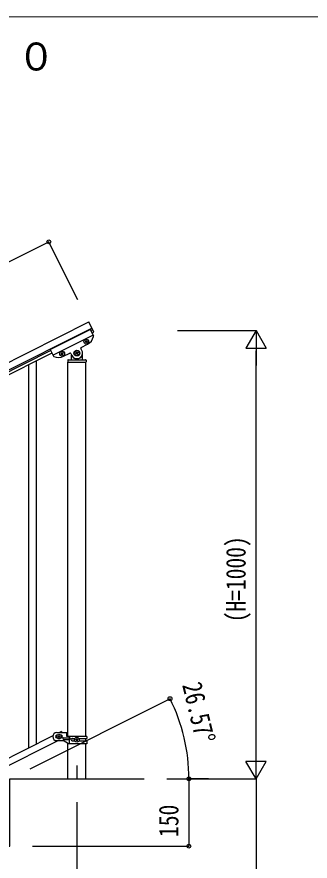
# Model space of a CAD drawing. Units: millimetres, scale not verified. Extents: x -4143 to 4140, y -2900 to 2898.
# Drawn here: x -2578 to -1923, y 964 to 2848 of the extents above; entities that cross this region are included whole.
import ezdxf
from ezdxf.enums import TextEntityAlignment as Align

# ---------------------------------------------------------------- set-up
doc = ezdxf.new("R2010")
doc.units = ezdxf.units.MM
doc.header["$LTSCALE"] = 10
for name, color, linetype in [('0-1_USER1', 3, 'Continuous'), ('0-2_YKK_12', 2, 'Continuous'), ('0-3_YKK_A1', 4, 'Continuous'), ('0-4_YKK_D', 6, 'Continuous')]:
    doc.layers.add(name, color=color, linetype=linetype)
doc.layers.add('0-5_YKK_ZWAK', color=92, linetype='Continuous', lineweight=18)
doc.styles.add('ＭＳ ゴシック', font='')
doc.styles.get('ＭＳ ゴシック').set_extended_font_data('MS Gothic')

msp = doc.modelspace()

# ---------------------------------------------------------------- linework, layer by layer
at = {"layer": '0-2_YKK_12'}
msp.add_line((-2443.97, 1177.16), (-2443.97, 1147.5), dxfattribs=at)
at = {"layer": '0-3_YKK_A1'}
for p, q in [((-3323.58, 1713.51), (-2417.15, 2166.82)), ((-2405.96, 2144.46), (-2417.15, 2166.82)), ((-3316.87, 1700.09), (-2410.44, 2153.4)), ((-2503.9, 2105.54), (-2414.46, 2150.27)), ((-2414.46, 2150.27), (-2407.16, 2135.68)), ((-2413.12, 2147.59), (-2408.65, 2149.83)), ((-2497.64, 2093.02), (-2408.2, 2137.75)), ((-2410.44, 2142.22), (-2405.96, 2144.46)), ((-2434.14, 2110.25), (-2420.27, 2117.18)), ((-2424.25, 2121.92), (-2425.11, 2121.49)), ((-2422.11, 2124.07), (-2421.25, 2124.5)), ((-2502.56, 2102.86), (-3274.83, 1716.64)), ((-2499.88, 2097.5), (-3272.15, 1711.28)), ((-2503.9, 2105.54), (-2496.6, 2090.95)), ((-2478.35, 2095.94), (-2479.21, 2095.51)), ((-2475.34, 2096.37), (-2474.48, 2096.8)), ((-2473.94, 2090.34), (-2460.07, 2097.28)), ((-2457.39, 2096.38), (-2455.15, 2091.91)), ((-2456.47, 2092.95), (-2456.47, 2083.5)), ((-2445.45, 2096.02), (-2446.63, 2095.43)), ((-2442.5, 2098.98), (-2441.32, 2099.57)), ((-2432.79, 2103.09), (-2435.03, 2107.56)), ((-2431.47, 2083.5), (-2431.47, 2097.5)), ((-2534.47, 1224.42), (-2534.47, 2079.8)), ((-2464.47, 2081.5), (-2464.47, 2078)), ((-2464.22, 2077.5), (-2423.72, 2077.5)), ((-2464.22, 1241.79), (-2464.22, 2077.5)), ((-2463.97, 2077.5), (-2423.97, 2077.5)), ((-2463.47, 2082.5), (-2424.47, 2082.5)), ((-2455.47, 2090.5), (-2455.2, 2090.5)), ((-2432.47, 2090.5), (-2432.75, 2090.5)), ((-2423.72, 1241.79), (-2423.72, 2077.5)), ((-2423.47, 2081.5), (-2423.47, 2078)), ((-2551.47, 1216.01), (-2551.47, 2071.17)), ((-2497.86, 1243.23), (-3302.75, 840.7)), ((-2488.97, 1250.79), (-2466.47, 1250.79)), ((-2488.34, 1244.79), (-2488.97, 1244.79)), ((-2478.38, 1252.97), (-2482.75, 1250.79)), ((-2478.97, 1244.79), (-2479.6, 1244.79)), ((-2478.38, 1252.97), (-2477.29, 1250.79)), ((-2466.47, 1241.79), (-2466.47, 1250.79)), ((-2485.2, 1232.79), (-3290.09, 830.25)), ((-2488.34, 1238.79), (-2488.97, 1238.79)), ((-2488.97, 1232.79), (-2474.97, 1232.79)), ((-2485.41, 1242.27), (-2486.37, 1242.27)), ((-2482.53, 1241.31), (-2481.57, 1241.31)), ((-2478.97, 1238.79), (-2479.6, 1238.79)), ((-2462.85, 1225.79), (-2474.97, 1232.79)), ((-2473.17, 1239.29), (-2460.09, 1239.29)), ((-2473.17, 1235.29), (-2460.09, 1235.29)), ((-2421.97, 1241.79), (-2466.47, 1241.79)), ((-2464.22, 1147.5), (-2464.22, 1226.58)), ((-2421.97, 1225.79), (-2462.85, 1225.79)), ((-2461.5, 1239.29), (-2461.5, 1235.29)), ((-2460.94, 1241.79), (-2460.94, 1239.29)), ((-2460.94, 1235.29), (-2460.94, 1225.79)), ((-2454.57, 1237.29), (-2448.65, 1237.29)), ((-2454.57, 1232.29), (-2448.65, 1232.29)), ((-2445.41, 1234.3), (-2446.37, 1234.3)), ((-2442.53, 1235.26), (-2441.57, 1235.26)), ((-2439.3, 1237.29), (-2421.97, 1237.29)), ((-2439.3, 1232.29), (-2421.97, 1232.29)), ((-2423.72, 1232.29), (-2423.72, 1237.29)), ((-2423.72, 1147.5), (-2423.72, 1225.79)), ((-2421.97, 1241.79), (-2421.97, 1237.29)), ((-2421.97, 1232.29), (-2421.97, 1225.79)), ((-2464.22, 1147.5), (-2423.72, 1147.5))]:
    msp.add_line(p, q, dxfattribs=at)
for points in [[(-2425.11, 2121.49), (-2425.54, 2122.35), (-2424.68, 2122.78)], [(-2424.25, 2124.07), (-2424.68, 2124.92), (-2423.82, 2125.35), (-2423.4, 2124.5)], [(-2422.11, 2121.92), (-2421.68, 2121.06), (-2422.54, 2120.63), (-2422.97, 2121.49)], [(-2421.25, 2124.5), (-2420.82, 2123.64), (-2421.68, 2123.21)], [(-2479.21, 2095.51), (-2478.78, 2094.65), (-2477.92, 2095.08)], [(-2477.06, 2097.66), (-2477.49, 2098.52), (-2478.35, 2098.09), (-2477.92, 2097.23)], [(-2476.63, 2094.65), (-2476.2, 2093.79), (-2475.34, 2094.22), (-2475.77, 2095.08)], [(-2474.48, 2096.8), (-2474.91, 2097.66), (-2475.77, 2097.23)], [(-2446.63, 2095.43), (-2447.22, 2096.61), (-2446.04, 2097.2)], [(-2445.45, 2098.98), (-2446.04, 2100.16), (-2444.86, 2100.75), (-2444.27, 2099.57)], [(-2442.5, 2096.02), (-2441.91, 2094.84), (-2443.09, 2094.25), (-2443.68, 2095.43)], [(-2441.32, 2099.57), (-2440.73, 2098.39), (-2441.91, 2097.8)], [(-2483.49, 1243.23), (-2483.49, 1244.19), (-2484.45, 1244.19), (-2484.45, 1243.23)], [(-2486.37, 1242.27), (-2486.37, 1241.31), (-2485.41, 1241.31)], [(-2484.45, 1240.35), (-2484.45, 1239.39), (-2483.49, 1239.39), (-2483.49, 1240.35)], [(-2481.57, 1241.31), (-2481.57, 1242.27), (-2482.53, 1242.27)], [(-2446.37, 1234.3), (-2446.37, 1235.26), (-2445.41, 1235.26)], [(-2444.45, 1236.22), (-2444.45, 1237.18), (-2443.49, 1237.18), (-2443.49, 1236.22)], [(-2443.49, 1233.34), (-2443.49, 1232.38), (-2444.45, 1232.38), (-2444.45, 1233.34)], [(-2441.57, 1235.26), (-2441.57, 1234.3), (-2442.53, 1234.3)], [(-3493.97, 697.5), (-3193.97, 697.5), (-3193.97, 847.5), (-2893.97, 847.5), (-2893.97, 997.5), (-2593.97, 997.5), (-2593.97, 1147.5), (-2293.97, 1147.5)]]:
    msp.add_lwpolyline(points, dxfattribs=at)
for centre, radius in [((-2423.18, 2122.99), 5.3), ((-2476.84, 2096.16), 5.3), ((-2443.97, 2097.5), 6.5), ((-2443.97, 2097.5), 6), ((-2483.97, 1241.79), 5.3), ((-2443.97, 1234.78), 5.3)]:
    msp.add_circle(centre, radius, dxfattribs=at)
for centre, radius, start, end in [((-2431.46, 2139.54), 25, 296.57, 348.07005), ((-2408.95, 2134.78), 2, 348.07005, 26.57), ((-2433.24, 2108.46), 2, 116.57, 206.57), ((-2425.11, 2123.64), 0.96, 296.57, 26.57), ((-2423.82, 2121.06), 0.96, 26.57, 116.57), ((-2422.54, 2124.93), 0.96, 206.57, 296.57), ((-2421.25, 2122.35), 0.96, 116.57, 206.57), ((-2494.81, 2091.84), 2, 206.57, 245.06995), ((-2478.78, 2096.8), 0.96, 296.57, 26.57), ((-2477.49, 2094.22), 0.96, 26.57, 116.57), ((-2476.2, 2098.09), 0.96, 206.57, 296.57), ((-2474.91, 2095.51), 0.96, 116.57, 206.57), ((-2459.18, 2095.49), 2, 26.57, 116.57), ((-2443.97, 2097.5), 12.5, 206.57, 26.57), ((-2446.63, 2098.39), 1.32, 296.57, 26.57), ((-2444.86, 2094.84), 1.32, 26.57, 116.57), ((-2443.09, 2100.16), 1.32, 206.57, 296.57), ((-2441.32, 2096.61), 1.32, 116.57, 206.57), ((-2485.12, 2112.7), 25, 245.06995, 296.57), ((-2463.47, 2081.5), 1, 90, 180), ((-2463.97, 2078), 0.5, 180, 270), ((-2457.47, 2083.5), 1, 270, 0), ((-2455.47, 2089.5), 1, 90, 180), ((-2455.2, 2090), 0.5, 33.74899, 90), ((-2443.97, 2097.5), 13, 213.74899, 326.25101), ((-2432.75, 2090), 0.5, 90, 146.25101), ((-2432.47, 2089.5), 1, 0, 90), ((-2430.47, 2083.5), 1, 180, 270), ((-2424.47, 2081.5), 1, 0, 90), ((-2423.97, 2078), 0.5, 270, 0), ((-2488.97, 1241.79), 9, 90, 270), ((-2488.97, 1241.79), 3, 90, 270), ((-2485.41, 1243.23), 0.96, 270, 0), ((-2482.53, 1243.23), 0.96, 180, 270), ((-2478.97, 1241.79), 3, 270, 90), ((-2485.41, 1240.35), 0.96, 0, 90), ((-2482.53, 1240.35), 0.96, 90, 180), ((-2473.17, 1237.29), 2, 90, 270), ((-2460.09, 1237.29), 2, 270, 90), ((-2454.57, 1234.79), 2.5, 90, 270), ((-2453.82, 1234.79), 2.5, 90, 270), ((-2445.41, 1236.22), 0.96, 270, 0), ((-2445.41, 1233.34), 0.96, 0, 90), ((-2442.53, 1236.22), 0.96, 180, 270), ((-2442.53, 1233.34), 0.96, 90, 180)]:
    msp.add_arc(centre, radius, start, end, dxfattribs=at)
at = {"layer": '0-4_YKK_D'}
for p, q in [((-3413.04, 1892.39), (-2506.61, 2345.7)), ((-2441.75, 2216.01), (-2507.05, 2346.59)), ((-2219.12, 2147.5), (-2042.97, 2147.5)), ((-2043.97, 2147.5), (-2066.47, 2108.53)), ((-2043.97, 2147.5), (-2021.47, 2108.53)), ((-2043.97, 2147.5), (-2043.97, 2069.56)), ((-2066.47, 2108.53), (-2021.47, 2108.53)), ((-2043.97, 1192.5), (-2043.97, 2102.5)), ((-2548.36, 1170.31), (-2235.15, 1326.91)), ((-2043.97, 1147.5), (-2043.97, 1225.44)), ((-2043.97, 1147.5), (-2066.47, 1186.47)), ((-2021.47, 1186.47), (-2066.47, 1186.47)), ((-2043.97, 1147.5), (-2021.47, 1186.47)), ((-2242.97, 1147.5), (-2192.97, 1147.5)), ((-2219.22, 1147.5), (-2042.97, 1147.5)), ((-2149.97, 1147.5), (-2194.8, 1147.5)), ((-2193.97, 1147.5), (-2193.97, 997.5)), ((-2148.97, 1147.5), (-2042.97, 1147.5)), ((-2043.97, 1147.5), (-2043.97, 697.5)), ((-2443.97, 1095.5), (-2443.97, 546.5)), ((-2542.97, 997.5), (-2192.97, 997.5))]:
    msp.add_line(p, q, dxfattribs=at)
for centre in [(-2506.61, 2345.7), (-2236.05, 1326.46), (-2193.97, 1147.5), (-2193.8, 1147.5), (-2193.97, 997.5)]:
    msp.add_circle(centre, 4.25, dxfattribs=at)
msp.add_arc((-2593.97, 1147.5), 400.17, 0, 26.56505, dxfattribs=at)
at = {"layer": '0-5_YKK_ZWAK', "color": 7}
msp.add_line((3959.92, 2847.5), (-3840.08, 2847.5), dxfattribs=at)

# ---------------------------------------------------------------- texts
at = {"layer": '0-1_USER1', "style": 'ＭＳ ゴシック'}
msp.add_text('①蹴上げ：１５０，踏面：３００', height=62.32, dxfattribs=at).set_placement((-3767.3, 2709.21), align=Align.BOTTOM_LEFT)
at = {"layer": '0-4_YKK_D', "style": 'ＭＳ ゴシック', "width": 0.8}
for s, rotation, p in [('(H=1000)', 90, (-2053.97, 1497.1)), ('26.57°', 283.56, (-2221.87, 1354.11)), ('150', 90, (-2203.97, 1018.1))]:
    msp.add_text(s, height=43.99, rotation=rotation, dxfattribs=at).set_placement(p, align=Align.BOTTOM_LEFT)

doc.saveas('drawing.dxf')
